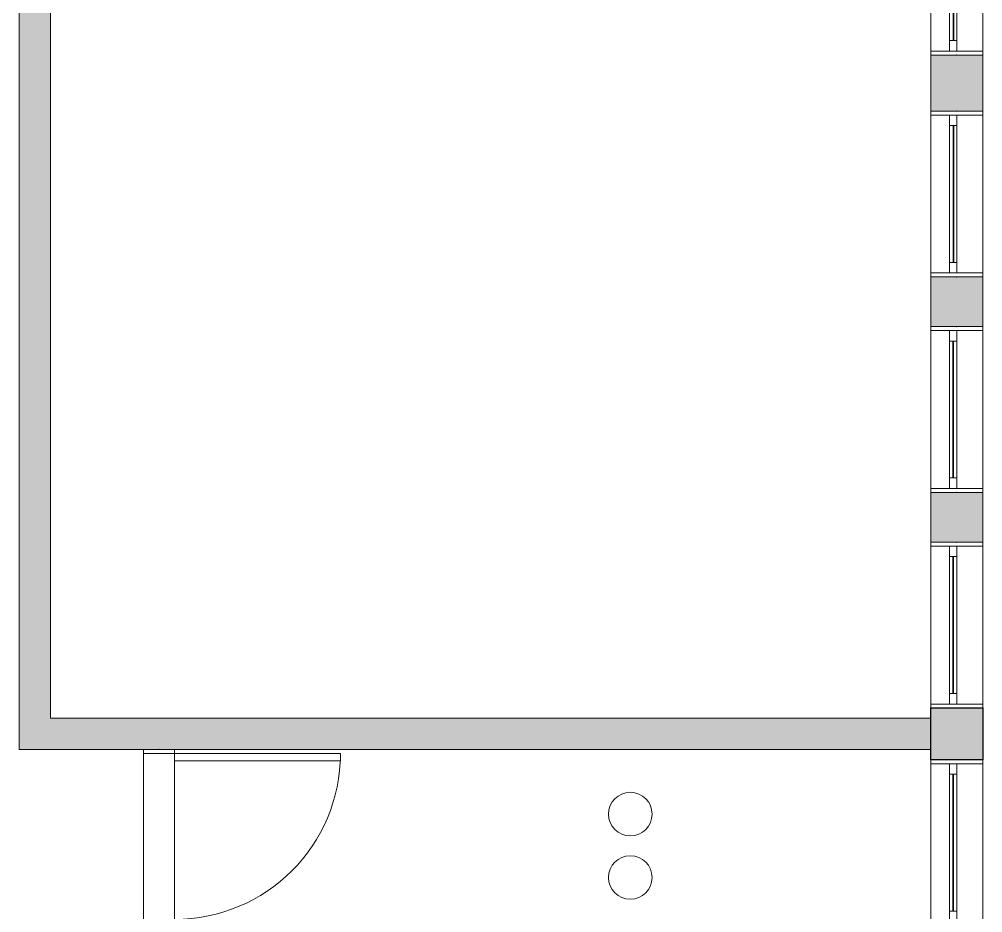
# Model space of a CAD drawing. Header units: metres. Extents: x 512 to 829, y -209 to 245.
# Drawn here: x 771.193 to 775.843, y -99.237 to -94.926 of the extents above; entities that cross this region are included whole.
import ezdxf

# ---------------------------------------------------------------- set-up
doc = ezdxf.new("R2010")
doc.units = ezdxf.units.M
doc.header["$LTSCALE"] = 0.508
doc.set_wipeout_variables(frame=1)
doc.header["$PDSIZE"] = -2
for name, color, linetype, lineweight in [('COVID-ADESIVO MESA A', 20, 'Continuous', 5), ('None', 7, 'Continuous', 5), ('NãoImprimir', 7, 'Continuous', 5), ('Peitoris', 2, 'Continuous', 5), ('Telhado-Princ', 7, 'Continuous', 5)]:
    doc.layers.add(name, color=color, linetype=linetype, lineweight=lineweight)

# ---------------------------------------------------------------- blocks, each defined once
blk = doc.blocks.new('Grupo-2048')
at = {"color": 7, "linetype": 'Continuous', "lineweight": 5}
for points in [[(-0.4, 0.125), (-0.38095, 0.125), (-0.38095, -0.125), (-0.4, -0.125)], [(0.38095, 0.125), (0.4, 0.125), (0.4, -0.125), (0.38095, -0.125)]]:
    blk.add_wipeout(points, dxfattribs=at).dxf.layer = 'None'
at = {"layer": 'None', "color": 7, "linetype": 'Continuous', "lineweight": 5}
for points in [[(-0.4, 0.125), (-0.38095, 0.125), (-0.38095, -0.125), (-0.4, -0.125)], [(0.38095, 0.125), (0.4, 0.125), (0.4, -0.125), (0.38095, -0.125)]]:
    blk.add_lwpolyline(points, close=True, dxfattribs=at)
blk = doc.blocks.new('Grupo-2049')
at = {"layer": 'None', "color": 7}
blk.add_blockref('Grupo-2048', (0, 0), dxfattribs=at)
at = {"layer": 'None', "color": 7, "linetype": 'Continuous', "lineweight": 5}
for p, q in [((-0.4, 0.125), (-0.38095, 0.125)), ((-0.38095, 0.125), (-0.38095, -0.125)), ((0.4, 0.125), (0.38095, 0.125)), ((0.38095, 0.125), (0.38095, -0.125)), ((-0.4, -0.125), (-0.38095, -0.125)), ((0.4, -0.125), (0.38095, -0.125))]:
    blk.add_line(p, q, dxfattribs=at)
blk = doc.blocks.new('Grupo-2050')
at = {"layer": 'None', "color": 7, "linetype": 'Continuous', "lineweight": 5}
for p, q in [((-0.38095, 0.034925), (-0.38095, 0)), ((0.38095, 0.034925), (0.38095, 0))]:
    blk.add_line(p, q, dxfattribs=at)
blk = doc.blocks.new('Grupo-2051')
at = {"color": 7, "linetype": 'Continuous', "lineweight": 5}
for points in [[(-0.38095, 0.034925), (-0.33015, 0.034925), (-0.33015, 0), (-0.38095, 0)], [(0.33015, 0.034925), (0.38095, 0.034925), (0.38095, 0), (0.33015, 0)]]:
    blk.add_wipeout(points, dxfattribs=at).dxf.layer = 'None'
at = {"layer": 'None', "color": 7, "linetype": 'Continuous', "lineweight": 5}
for points in [[(-0.38095, 0.034925), (-0.33015, 0.034925), (-0.33015, 0), (-0.38095, 0)], [(0.33015, 0.034925), (0.38095, 0.034925), (0.38095, 0), (0.33015, 0)]]:
    blk.add_lwpolyline(points, close=True, dxfattribs=at)
blk = doc.blocks.new('Grupo-2052')
at = {"layer": 'None', "color": 7}
blk.add_blockref('Grupo-2050', (0, 0), dxfattribs=at)
at = {"color": 7, "linetype": 'Continuous', "lineweight": 5}
blk.add_wipeout([(-0.33015, 0.034925), (0.33015, 0.034925), (0.33015, 0), (-0.33015, 0)], dxfattribs=at).dxf.layer = 'None'
at = {"layer": 'None', "color": 7, "linetype": 'Continuous', "lineweight": 5}
blk.add_lwpolyline([(-0.33015, 0.034925), (0.33015, 0.034925), (0.33015, 0), (-0.33015, 0)], close=True, dxfattribs=at)
at = {"layer": 'None', "color": 7}
blk.add_blockref('Grupo-2051', (0, 0), dxfattribs=at)
at = {"layer": 'None', "color": 7, "linetype": 'Continuous', "lineweight": 5}
for p, q in [((-0.38095, 0.034925), (-0.33015, 0.034925)), ((-0.38095, 0), (-0.33015, 0)), ((-0.33015, 0.034925), (-0.33015, 0)), ((0.38095, 0.034925), (0.33015, 0.034925)), ((0.33015, 0.034925), (0.33015, 0)), ((0.38095, 0), (0.33015, 0))]:
    blk.add_line(p, q, dxfattribs=at)
blk = doc.blocks.new('Grupo-2053')
at = {"color": 7, "linetype": 'Continuous', "lineweight": 9}
blk.add_wipeout([(-0.3301, 0.0181), (0.3301, 0.0181), (0.3301, 0.0168), (-0.3301, 0.0168)], dxfattribs=at).dxf.layer = 'None'
blk = doc.blocks.new('Grupo-2054')
at = {"layer": 'None', "color": 7}
blk.add_blockref('Grupo-2053', (0, 0), dxfattribs=at)
at = {"layer": 'None', "color": 7, "linetype": 'Continuous', "lineweight": 25}
for p, q in [((-0.3301, 0.0181), (0.3301, 0.0181)), ((-0.3301, 0.0168), (0.3301, 0.0168))]:
    blk.add_line(p, q, dxfattribs=at)
blk = doc.blocks.new('Grupo-2055')
at = {"layer": 'None', "color": 7, "linetype": 'Continuous', "lineweight": 20}
for p, q in [((0.4, 0.125), (-0.4, 0.125)), ((0.4, -0.125), (-0.4, -0.125))]:
    blk.add_line(p, q, dxfattribs=at)
blk = doc.blocks.new('Window (2D)-185')
at = {"color": 7, "linetype": 'Continuous', "lineweight": 5}
blk.add_wipeout([(-0.4, 0.125), (0.4, 0.125), (0.4, -0.125), (-0.4, -0.125)], dxfattribs=at).dxf.layer = 'None'
at = {"layer": 'None', "color": 7}
blk.add_blockref('Grupo-2049', (0, 0), dxfattribs=at)
at = {"layer": 'None', "color": 7, "linetype": 'Continuous', "lineweight": 5}
for p, q in [((-0.4, 0.125), (0.4, 0.125)), ((-0.4, -0.125), (0.4, -0.125))]:
    blk.add_line(p, q, dxfattribs=at)
at = {"layer": 'NãoImprimir', "linetype": 'Continuous'}
for p in [(-0.4, 0), (0.4, 0)]:
    blk.add_point(p, dxfattribs=at)
at = {"layer": 'Peitoris'}
blk.add_blockref('Grupo-2052', (0, 0), dxfattribs=at)
blk.add_blockref('Grupo-2054', (0, 0), dxfattribs=at)
at = {"layer": 'Telhado-Princ'}
blk.add_blockref('Grupo-2055', (0, 0), dxfattribs=at)
blk = doc.blocks.new('Grupo-2056')
at = {"color": 7, "linetype": 'Continuous', "lineweight": 5}
for points in [[(-0.4, 0.125), (-0.38095, 0.125), (-0.38095, -0.125), (-0.4, -0.125)], [(0.38095, 0.125), (0.4, 0.125), (0.4, -0.125), (0.38095, -0.125)]]:
    blk.add_wipeout(points, dxfattribs=at).dxf.layer = 'None'
at = {"layer": 'None', "color": 7, "linetype": 'Continuous', "lineweight": 5}
for points in [[(-0.4, 0.125), (-0.38095, 0.125), (-0.38095, -0.125), (-0.4, -0.125)], [(0.38095, 0.125), (0.4, 0.125), (0.4, -0.125), (0.38095, -0.125)]]:
    blk.add_lwpolyline(points, close=True, dxfattribs=at)
blk = doc.blocks.new('Grupo-2057')
at = {"layer": 'None', "color": 7}
blk.add_blockref('Grupo-2056', (0, 0), dxfattribs=at)
at = {"layer": 'None', "color": 7, "linetype": 'Continuous', "lineweight": 5}
for p, q in [((-0.4, 0.125), (-0.38095, 0.125)), ((-0.38095, 0.125), (-0.38095, -0.125)), ((0.4, 0.125), (0.38095, 0.125)), ((0.38095, 0.125), (0.38095, -0.125)), ((-0.4, -0.125), (-0.38095, -0.125)), ((0.4, -0.125), (0.38095, -0.125))]:
    blk.add_line(p, q, dxfattribs=at)
blk = doc.blocks.new('Grupo-2058')
at = {"layer": 'None', "color": 7, "linetype": 'Continuous', "lineweight": 5}
for p, q in [((-0.38095, 0.034925), (-0.38095, 0)), ((0.38095, 0.034925), (0.38095, 0))]:
    blk.add_line(p, q, dxfattribs=at)
blk = doc.blocks.new('Grupo-2059')
at = {"color": 7, "linetype": 'Continuous', "lineweight": 5}
for points in [[(-0.38095, 0.034925), (-0.33015, 0.034925), (-0.33015, 0), (-0.38095, 0)], [(0.33015, 0.034925), (0.38095, 0.034925), (0.38095, 0), (0.33015, 0)]]:
    blk.add_wipeout(points, dxfattribs=at).dxf.layer = 'None'
at = {"layer": 'None', "color": 7, "linetype": 'Continuous', "lineweight": 5}
for points in [[(-0.38095, 0.034925), (-0.33015, 0.034925), (-0.33015, 0), (-0.38095, 0)], [(0.33015, 0.034925), (0.38095, 0.034925), (0.38095, 0), (0.33015, 0)]]:
    blk.add_lwpolyline(points, close=True, dxfattribs=at)
blk = doc.blocks.new('Grupo-2060')
at = {"layer": 'None', "color": 7}
blk.add_blockref('Grupo-2058', (0, 0), dxfattribs=at)
at = {"color": 7, "linetype": 'Continuous', "lineweight": 5}
blk.add_wipeout([(-0.33015, 0.034925), (0.33015, 0.034925), (0.33015, 0), (-0.33015, 0)], dxfattribs=at).dxf.layer = 'None'
at = {"layer": 'None', "color": 7, "linetype": 'Continuous', "lineweight": 5}
blk.add_lwpolyline([(-0.33015, 0.034925), (0.33015, 0.034925), (0.33015, 0), (-0.33015, 0)], close=True, dxfattribs=at)
at = {"layer": 'None', "color": 7}
blk.add_blockref('Grupo-2059', (0, 0), dxfattribs=at)
at = {"layer": 'None', "color": 7, "linetype": 'Continuous', "lineweight": 5}
for p, q in [((-0.38095, 0.034925), (-0.33015, 0.034925)), ((-0.38095, 0), (-0.33015, 0)), ((-0.33015, 0.034925), (-0.33015, 0)), ((0.38095, 0.034925), (0.33015, 0.034925)), ((0.33015, 0.034925), (0.33015, 0)), ((0.38095, 0), (0.33015, 0))]:
    blk.add_line(p, q, dxfattribs=at)
blk = doc.blocks.new('Grupo-2061')
at = {"color": 7, "linetype": 'Continuous', "lineweight": 9}
blk.add_wipeout([(-0.3301, 0.0181), (0.3301, 0.0181), (0.3301, 0.0168), (-0.3301, 0.0168)], dxfattribs=at).dxf.layer = 'None'
blk = doc.blocks.new('Grupo-2062')
at = {"layer": 'None', "color": 7}
blk.add_blockref('Grupo-2061', (0, 0), dxfattribs=at)
at = {"layer": 'None', "color": 7, "linetype": 'Continuous', "lineweight": 25}
for p, q in [((-0.3301, 0.0181), (0.3301, 0.0181)), ((-0.3301, 0.0168), (0.3301, 0.0168))]:
    blk.add_line(p, q, dxfattribs=at)
blk = doc.blocks.new('Grupo-2063')
at = {"layer": 'None', "color": 7, "linetype": 'Continuous', "lineweight": 20}
for p, q in [((0.4, 0.125), (-0.4, 0.125)), ((0.4, -0.125), (-0.4, -0.125))]:
    blk.add_line(p, q, dxfattribs=at)
blk = doc.blocks.new('Window (2D)-186')
at = {"color": 7, "linetype": 'Continuous', "lineweight": 5}
blk.add_wipeout([(-0.4, 0.125), (0.4, 0.125), (0.4, -0.125), (-0.4, -0.125)], dxfattribs=at).dxf.layer = 'None'
at = {"layer": 'None', "color": 7}
blk.add_blockref('Grupo-2057', (0, 0), dxfattribs=at)
at = {"layer": 'None', "color": 7, "linetype": 'Continuous', "lineweight": 5}
for p, q in [((-0.4, 0.125), (0.4, 0.125)), ((-0.4, -0.125), (0.4, -0.125))]:
    blk.add_line(p, q, dxfattribs=at)
at = {"layer": 'NãoImprimir', "linetype": 'Continuous'}
for p in [(-0.4, 0), (0.4, 0)]:
    blk.add_point(p, dxfattribs=at)
at = {"layer": 'Peitoris'}
blk.add_blockref('Grupo-2060', (0, 0), dxfattribs=at)
blk.add_blockref('Grupo-2062', (0, 0), dxfattribs=at)
at = {"layer": 'Telhado-Princ'}
blk.add_blockref('Grupo-2063', (0, 0), dxfattribs=at)
blk = doc.blocks.new('Grupo-2064')
at = {"color": 7, "linetype": 'Continuous', "lineweight": 5}
for points in [[(-0.4, 0.125), (-0.38095, 0.125), (-0.38095, -0.125), (-0.4, -0.125)], [(0.38095, 0.125), (0.4, 0.125), (0.4, -0.125), (0.38095, -0.125)]]:
    blk.add_wipeout(points, dxfattribs=at).dxf.layer = 'None'
at = {"layer": 'None', "color": 7, "linetype": 'Continuous', "lineweight": 5}
for points in [[(-0.4, 0.125), (-0.38095, 0.125), (-0.38095, -0.125), (-0.4, -0.125)], [(0.38095, 0.125), (0.4, 0.125), (0.4, -0.125), (0.38095, -0.125)]]:
    blk.add_lwpolyline(points, close=True, dxfattribs=at)
blk = doc.blocks.new('Grupo-2065')
at = {"layer": 'None', "color": 7}
blk.add_blockref('Grupo-2064', (0, 0), dxfattribs=at)
at = {"layer": 'None', "color": 7, "linetype": 'Continuous', "lineweight": 5}
for p, q in [((-0.4, 0.125), (-0.38095, 0.125)), ((-0.38095, 0.125), (-0.38095, -0.125)), ((0.4, 0.125), (0.38095, 0.125)), ((0.38095, 0.125), (0.38095, -0.125)), ((-0.4, -0.125), (-0.38095, -0.125)), ((0.4, -0.125), (0.38095, -0.125))]:
    blk.add_line(p, q, dxfattribs=at)
blk = doc.blocks.new('Grupo-2066')
at = {"layer": 'None', "color": 7, "linetype": 'Continuous', "lineweight": 5}
for p, q in [((-0.38095, 0.034925), (-0.38095, 0)), ((0.38095, 0.034925), (0.38095, 0))]:
    blk.add_line(p, q, dxfattribs=at)
blk = doc.blocks.new('Grupo-2067')
at = {"color": 7, "linetype": 'Continuous', "lineweight": 5}
for points in [[(-0.38095, 0.034925), (-0.33015, 0.034925), (-0.33015, 0), (-0.38095, 0)], [(0.33015, 0.034925), (0.38095, 0.034925), (0.38095, 0), (0.33015, 0)]]:
    blk.add_wipeout(points, dxfattribs=at).dxf.layer = 'None'
at = {"layer": 'None', "color": 7, "linetype": 'Continuous', "lineweight": 5}
for points in [[(-0.38095, 0.034925), (-0.33015, 0.034925), (-0.33015, 0), (-0.38095, 0)], [(0.33015, 0.034925), (0.38095, 0.034925), (0.38095, 0), (0.33015, 0)]]:
    blk.add_lwpolyline(points, close=True, dxfattribs=at)
blk = doc.blocks.new('Grupo-2068')
at = {"layer": 'None', "color": 7}
blk.add_blockref('Grupo-2066', (0, 0), dxfattribs=at)
at = {"color": 7, "linetype": 'Continuous', "lineweight": 5}
blk.add_wipeout([(-0.33015, 0.034925), (0.33015, 0.034925), (0.33015, 0), (-0.33015, 0)], dxfattribs=at).dxf.layer = 'None'
at = {"layer": 'None', "color": 7, "linetype": 'Continuous', "lineweight": 5}
blk.add_lwpolyline([(-0.33015, 0.034925), (0.33015, 0.034925), (0.33015, 0), (-0.33015, 0)], close=True, dxfattribs=at)
at = {"layer": 'None', "color": 7}
blk.add_blockref('Grupo-2067', (0, 0), dxfattribs=at)
at = {"layer": 'None', "color": 7, "linetype": 'Continuous', "lineweight": 5}
for p, q in [((-0.38095, 0.034925), (-0.33015, 0.034925)), ((-0.38095, 0), (-0.33015, 0)), ((-0.33015, 0.034925), (-0.33015, 0)), ((0.38095, 0.034925), (0.33015, 0.034925)), ((0.33015, 0.034925), (0.33015, 0)), ((0.38095, 0), (0.33015, 0))]:
    blk.add_line(p, q, dxfattribs=at)
blk = doc.blocks.new('Grupo-2069')
at = {"color": 7, "linetype": 'Continuous', "lineweight": 9}
blk.add_wipeout([(-0.3301, 0.0181), (0.3301, 0.0181), (0.3301, 0.0168), (-0.3301, 0.0168)], dxfattribs=at).dxf.layer = 'None'
blk = doc.blocks.new('Grupo-2070')
at = {"layer": 'None', "color": 7}
blk.add_blockref('Grupo-2069', (0, 0), dxfattribs=at)
at = {"layer": 'None', "color": 7, "linetype": 'Continuous', "lineweight": 25}
for p, q in [((-0.3301, 0.0181), (0.3301, 0.0181)), ((-0.3301, 0.0168), (0.3301, 0.0168))]:
    blk.add_line(p, q, dxfattribs=at)
blk = doc.blocks.new('Grupo-2071')
at = {"layer": 'None', "color": 7, "linetype": 'Continuous', "lineweight": 20}
for p, q in [((0.4, 0.125), (-0.4, 0.125)), ((0.4, -0.125), (-0.4, -0.125))]:
    blk.add_line(p, q, dxfattribs=at)
blk = doc.blocks.new('Window (2D)-187')
at = {"color": 7, "linetype": 'Continuous', "lineweight": 5}
blk.add_wipeout([(-0.4, 0.125), (0.4, 0.125), (0.4, -0.125), (-0.4, -0.125)], dxfattribs=at).dxf.layer = 'None'
at = {"layer": 'None', "color": 7}
blk.add_blockref('Grupo-2065', (0, 0), dxfattribs=at)
at = {"layer": 'None', "color": 7, "linetype": 'Continuous', "lineweight": 5}
for p, q in [((-0.4, 0.125), (0.4, 0.125)), ((-0.4, -0.125), (0.4, -0.125))]:
    blk.add_line(p, q, dxfattribs=at)
at = {"layer": 'NãoImprimir', "linetype": 'Continuous'}
for p in [(-0.4, 0), (0.4, 0)]:
    blk.add_point(p, dxfattribs=at)
at = {"layer": 'Peitoris'}
blk.add_blockref('Grupo-2068', (0, 0), dxfattribs=at)
blk.add_blockref('Grupo-2070', (0, 0), dxfattribs=at)
at = {"layer": 'Telhado-Princ'}
blk.add_blockref('Grupo-2071', (0, 0), dxfattribs=at)
blk = doc.blocks.new('Grupo-2072')
at = {"color": 7, "linetype": 'Continuous', "lineweight": 5}
for points in [[(-0.4, 0.125), (-0.38095, 0.125), (-0.38095, -0.125), (-0.4, -0.125)], [(0.38095, 0.125), (0.4, 0.125), (0.4, -0.125), (0.38095, -0.125)]]:
    blk.add_wipeout(points, dxfattribs=at).dxf.layer = 'None'
at = {"layer": 'None', "color": 7, "linetype": 'Continuous', "lineweight": 5}
for points in [[(-0.4, 0.125), (-0.38095, 0.125), (-0.38095, -0.125), (-0.4, -0.125)], [(0.38095, 0.125), (0.4, 0.125), (0.4, -0.125), (0.38095, -0.125)]]:
    blk.add_lwpolyline(points, close=True, dxfattribs=at)
blk = doc.blocks.new('Grupo-2073')
at = {"layer": 'None', "color": 7}
blk.add_blockref('Grupo-2072', (0, 0), dxfattribs=at)
at = {"layer": 'None', "color": 7, "linetype": 'Continuous', "lineweight": 5}
for p, q in [((-0.4, 0.125), (-0.38095, 0.125)), ((-0.38095, 0.125), (-0.38095, -0.125)), ((0.4, 0.125), (0.38095, 0.125)), ((0.38095, 0.125), (0.38095, -0.125)), ((-0.4, -0.125), (-0.38095, -0.125)), ((0.4, -0.125), (0.38095, -0.125))]:
    blk.add_line(p, q, dxfattribs=at)
blk = doc.blocks.new('Grupo-2074')
at = {"layer": 'None', "color": 7, "linetype": 'Continuous', "lineweight": 5}
for p, q in [((-0.38095, 0.034925), (-0.38095, 0)), ((0.38095, 0.034925), (0.38095, 0))]:
    blk.add_line(p, q, dxfattribs=at)
blk = doc.blocks.new('Grupo-2075')
at = {"color": 7, "linetype": 'Continuous', "lineweight": 5}
for points in [[(-0.38095, 0.034925), (-0.33015, 0.034925), (-0.33015, 0), (-0.38095, 0)], [(0.33015, 0.034925), (0.38095, 0.034925), (0.38095, 0), (0.33015, 0)]]:
    blk.add_wipeout(points, dxfattribs=at).dxf.layer = 'None'
at = {"layer": 'None', "color": 7, "linetype": 'Continuous', "lineweight": 5}
for points in [[(-0.38095, 0.034925), (-0.33015, 0.034925), (-0.33015, 0), (-0.38095, 0)], [(0.33015, 0.034925), (0.38095, 0.034925), (0.38095, 0), (0.33015, 0)]]:
    blk.add_lwpolyline(points, close=True, dxfattribs=at)
blk = doc.blocks.new('Grupo-2076')
at = {"layer": 'None', "color": 7}
blk.add_blockref('Grupo-2074', (0, 0), dxfattribs=at)
at = {"color": 7, "linetype": 'Continuous', "lineweight": 5}
blk.add_wipeout([(-0.33015, 0.034925), (0.33015, 0.034925), (0.33015, 0), (-0.33015, 0)], dxfattribs=at).dxf.layer = 'None'
at = {"layer": 'None', "color": 7, "linetype": 'Continuous', "lineweight": 5}
blk.add_lwpolyline([(-0.33015, 0.034925), (0.33015, 0.034925), (0.33015, 0), (-0.33015, 0)], close=True, dxfattribs=at)
at = {"layer": 'None', "color": 7}
blk.add_blockref('Grupo-2075', (0, 0), dxfattribs=at)
at = {"layer": 'None', "color": 7, "linetype": 'Continuous', "lineweight": 5}
for p, q in [((-0.38095, 0.034925), (-0.33015, 0.034925)), ((-0.38095, 0), (-0.33015, 0)), ((-0.33015, 0.034925), (-0.33015, 0)), ((0.38095, 0.034925), (0.33015, 0.034925)), ((0.33015, 0.034925), (0.33015, 0)), ((0.38095, 0), (0.33015, 0))]:
    blk.add_line(p, q, dxfattribs=at)
blk = doc.blocks.new('Grupo-2077')
at = {"color": 7, "linetype": 'Continuous', "lineweight": 9}
blk.add_wipeout([(-0.3301, 0.0181), (0.3301, 0.0181), (0.3301, 0.0168), (-0.3301, 0.0168)], dxfattribs=at).dxf.layer = 'None'
blk = doc.blocks.new('Grupo-2078')
at = {"layer": 'None', "color": 7}
blk.add_blockref('Grupo-2077', (0, 0), dxfattribs=at)
at = {"layer": 'None', "color": 7, "linetype": 'Continuous', "lineweight": 25}
for p, q in [((-0.3301, 0.0181), (0.3301, 0.0181)), ((-0.3301, 0.0168), (0.3301, 0.0168))]:
    blk.add_line(p, q, dxfattribs=at)
blk = doc.blocks.new('Grupo-2079')
at = {"layer": 'None', "color": 7, "linetype": 'Continuous', "lineweight": 20}
for p, q in [((0.4, 0.125), (-0.4, 0.125)), ((0.4, -0.125), (-0.4, -0.125))]:
    blk.add_line(p, q, dxfattribs=at)
blk = doc.blocks.new('Window (2D)-188')
at = {"color": 7, "linetype": 'Continuous', "lineweight": 5}
blk.add_wipeout([(-0.4, 0.125), (0.4, 0.125), (0.4, -0.125), (-0.4, -0.125)], dxfattribs=at).dxf.layer = 'None'
at = {"layer": 'None', "color": 7}
blk.add_blockref('Grupo-2073', (0, 0), dxfattribs=at)
at = {"layer": 'None', "color": 7, "linetype": 'Continuous', "lineweight": 5}
for p, q in [((-0.4, 0.125), (0.4, 0.125)), ((-0.4, -0.125), (0.4, -0.125))]:
    blk.add_line(p, q, dxfattribs=at)
at = {"layer": 'NãoImprimir', "linetype": 'Continuous'}
for p in [(-0.4, 0), (0.4, 0)]:
    blk.add_point(p, dxfattribs=at)
at = {"layer": 'Peitoris'}
blk.add_blockref('Grupo-2076', (0, 0), dxfattribs=at)
blk.add_blockref('Grupo-2078', (0, 0), dxfattribs=at)
at = {"layer": 'Telhado-Princ'}
blk.add_blockref('Grupo-2079', (0, 0), dxfattribs=at)
blk = doc.blocks.new('Grupo-2080')
at = {"color": 7, "linetype": 'Continuous', "lineweight": 5}
for points in [[(-0.4, 0.125), (-0.38095, 0.125), (-0.38095, -0.125), (-0.4, -0.125)], [(0.38095, 0.125), (0.4, 0.125), (0.4, -0.125), (0.38095, -0.125)]]:
    blk.add_wipeout(points, dxfattribs=at).dxf.layer = 'None'
at = {"layer": 'None', "color": 7, "linetype": 'Continuous', "lineweight": 5}
for points in [[(-0.4, 0.125), (-0.38095, 0.125), (-0.38095, -0.125), (-0.4, -0.125)], [(0.38095, 0.125), (0.4, 0.125), (0.4, -0.125), (0.38095, -0.125)]]:
    blk.add_lwpolyline(points, close=True, dxfattribs=at)
blk = doc.blocks.new('Grupo-2081')
at = {"layer": 'None', "color": 7}
blk.add_blockref('Grupo-2080', (0, 0), dxfattribs=at)
at = {"layer": 'None', "color": 7, "linetype": 'Continuous', "lineweight": 5}
for p, q in [((-0.4, 0.125), (-0.38095, 0.125)), ((-0.38095, 0.125), (-0.38095, -0.125)), ((0.4, 0.125), (0.38095, 0.125)), ((0.38095, 0.125), (0.38095, -0.125)), ((-0.4, -0.125), (-0.38095, -0.125)), ((0.4, -0.125), (0.38095, -0.125))]:
    blk.add_line(p, q, dxfattribs=at)
blk = doc.blocks.new('Grupo-2082')
at = {"layer": 'None', "color": 7, "linetype": 'Continuous', "lineweight": 5}
for p, q in [((-0.38095, 0.034925), (-0.38095, 0)), ((0.38095, 0.034925), (0.38095, 0))]:
    blk.add_line(p, q, dxfattribs=at)
blk = doc.blocks.new('Grupo-2083')
at = {"color": 7, "linetype": 'Continuous', "lineweight": 5}
for points in [[(-0.38095, 0.034925), (-0.33015, 0.034925), (-0.33015, 0), (-0.38095, 0)], [(0.33015, 0.034925), (0.38095, 0.034925), (0.38095, 0), (0.33015, 0)]]:
    blk.add_wipeout(points, dxfattribs=at).dxf.layer = 'None'
at = {"layer": 'None', "color": 7, "linetype": 'Continuous', "lineweight": 5}
for points in [[(-0.38095, 0.034925), (-0.33015, 0.034925), (-0.33015, 0), (-0.38095, 0)], [(0.33015, 0.034925), (0.38095, 0.034925), (0.38095, 0), (0.33015, 0)]]:
    blk.add_lwpolyline(points, close=True, dxfattribs=at)
blk = doc.blocks.new('Grupo-2084')
at = {"layer": 'None', "color": 7}
blk.add_blockref('Grupo-2082', (0, 0), dxfattribs=at)
at = {"color": 7, "linetype": 'Continuous', "lineweight": 5}
blk.add_wipeout([(-0.33015, 0.034925), (0.33015, 0.034925), (0.33015, 0), (-0.33015, 0)], dxfattribs=at).dxf.layer = 'None'
at = {"layer": 'None', "color": 7, "linetype": 'Continuous', "lineweight": 5}
blk.add_lwpolyline([(-0.33015, 0.034925), (0.33015, 0.034925), (0.33015, 0), (-0.33015, 0)], close=True, dxfattribs=at)
at = {"layer": 'None', "color": 7}
blk.add_blockref('Grupo-2083', (0, 0), dxfattribs=at)
at = {"layer": 'None', "color": 7, "linetype": 'Continuous', "lineweight": 5}
for p, q in [((-0.38095, 0.034925), (-0.33015, 0.034925)), ((-0.38095, 0), (-0.33015, 0)), ((-0.33015, 0.034925), (-0.33015, 0)), ((0.38095, 0.034925), (0.33015, 0.034925)), ((0.33015, 0.034925), (0.33015, 0)), ((0.38095, 0), (0.33015, 0))]:
    blk.add_line(p, q, dxfattribs=at)
blk = doc.blocks.new('Grupo-2085')
at = {"color": 7, "linetype": 'Continuous', "lineweight": 9}
blk.add_wipeout([(-0.3301, 0.0181), (0.3301, 0.0181), (0.3301, 0.0168), (-0.3301, 0.0168)], dxfattribs=at).dxf.layer = 'None'
blk = doc.blocks.new('Grupo-2086')
at = {"layer": 'None', "color": 7}
blk.add_blockref('Grupo-2085', (0, 0), dxfattribs=at)
at = {"layer": 'None', "color": 7, "linetype": 'Continuous', "lineweight": 25}
for p, q in [((-0.3301, 0.0181), (0.3301, 0.0181)), ((-0.3301, 0.0168), (0.3301, 0.0168))]:
    blk.add_line(p, q, dxfattribs=at)
blk = doc.blocks.new('Grupo-2087')
at = {"layer": 'None', "color": 7, "linetype": 'Continuous', "lineweight": 20}
for p, q in [((0.4, 0.125), (-0.4, 0.125)), ((0.4, -0.125), (-0.4, -0.125))]:
    blk.add_line(p, q, dxfattribs=at)
blk = doc.blocks.new('Window (2D)-189')
at = {"color": 7, "linetype": 'Continuous', "lineweight": 5}
blk.add_wipeout([(-0.4, 0.125), (0.4, 0.125), (0.4, -0.125), (-0.4, -0.125)], dxfattribs=at).dxf.layer = 'None'
at = {"layer": 'None', "color": 7}
blk.add_blockref('Grupo-2081', (0, 0), dxfattribs=at)
at = {"layer": 'None', "color": 7, "linetype": 'Continuous', "lineweight": 5}
for p, q in [((-0.4, 0.125), (0.4, 0.125)), ((-0.4, -0.125), (0.4, -0.125))]:
    blk.add_line(p, q, dxfattribs=at)
at = {"layer": 'NãoImprimir', "linetype": 'Continuous'}
for p in [(-0.4, 0), (0.4, 0)]:
    blk.add_point(p, dxfattribs=at)
at = {"layer": 'Peitoris'}
blk.add_blockref('Grupo-2084', (0, 0), dxfattribs=at)
blk.add_blockref('Grupo-2086', (0, 0), dxfattribs=at)
at = {"layer": 'Telhado-Princ'}
blk.add_blockref('Grupo-2087', (0, 0), dxfattribs=at)
blk = doc.blocks.new('Grupo-2212')
at = {"layer": 'None', "color": 7, "linetype": 'Continuous', "lineweight": 5}
for p, q in [((-0.42, 0.075), (-0.42, -0.075)), ((0.42, 0.075), (0.42, -0.075))]:
    blk.add_line(p, q, dxfattribs=at)
blk = doc.blocks.new('Grupo-2213')
at = {"color": 7, "linetype": 'Continuous', "lineweight": 5}
for points in [[(-0.42, 0.075), (-0.4, 0.075), (-0.4, -0.075), (-0.42, -0.075)], [(0.4, 0.075), (0.42, 0.075), (0.42, -0.075), (0.4, -0.075)]]:
    blk.add_wipeout(points, dxfattribs=at).dxf.layer = 'None'
at = {"layer": 'None', "color": 7, "linetype": 'Continuous', "lineweight": 5}
for points in [[(-0.42, 0.075), (-0.4, 0.075), (-0.4, -0.075), (-0.42, -0.075)], [(0.4, 0.075), (0.42, 0.075), (0.42, -0.075), (0.4, -0.075)]]:
    blk.add_lwpolyline(points, close=True, dxfattribs=at)
blk = doc.blocks.new('Grupo-2214')
at = {"layer": 'None', "color": 7}
blk.add_blockref('Grupo-2212', (0, 0), dxfattribs=at)
blk.add_blockref('Grupo-2213', (0, 0), dxfattribs=at)
at = {"layer": 'None', "color": 7, "linetype": 'Continuous', "lineweight": 5}
for p, q in [((-0.42, 0.075), (-0.4, 0.075)), ((-0.4, 0.075), (-0.4, -0.075)), ((0.42, 0.075), (0.4, 0.075)), ((0.4, 0.075), (0.4, -0.075)), ((-0.42, -0.075), (-0.4, -0.075)), ((0.42, -0.075), (0.4, -0.075))]:
    blk.add_line(p, q, dxfattribs=at)
blk = doc.blocks.new('Grupo-2215')
at = {"layer": 'None', "color": 7, "linetype": 'Continuous', "lineweight": 5}
blk.add_arc((-0.4, 0.075), 0.8, 0, 90, dxfattribs=at)
blk = doc.blocks.new('Grupo-2216')
at = {"color": 7, "linetype": 'Continuous', "lineweight": 5}
blk.add_wipeout([(-0.4, 0.075), (-0.4, 0.875), (-0.365, 0.875), (-0.365, 0.075)], dxfattribs=at).dxf.layer = 'None'
at = {"layer": 'None', "color": 7, "linetype": 'Continuous', "lineweight": 5}
blk.add_lwpolyline([(-0.4, 0.075), (-0.4, 0.875), (-0.365, 0.875), (-0.365, 0.075)], close=True, dxfattribs=at)
blk = doc.blocks.new('Grupo-2217')
at = {"layer": 'None', "color": 7}
blk.add_blockref('Grupo-2216', (0, 0), dxfattribs=at)
at = {"layer": 'None', "color": 7, "linetype": 'Continuous', "lineweight": 5}
for p, q in [((-0.4, 0.075), (-0.4, 0.875)), ((-0.4, 0.875), (-0.365, 0.875)), ((-0.365, 0.075), (-0.365, 0.875)), ((-0.4, 0.075), (-0.365, 0.075))]:
    blk.add_line(p, q, dxfattribs=at)
blk = doc.blocks.new('Grupo-2218')
at = {"layer": 'Peitoris', "color": 7}
blk.add_blockref('Grupo-2217', (0, 0), dxfattribs=at)
blk = doc.blocks.new('Grupo-2219')
at = {"layer": 'None', "color": 7, "linetype": 'Continuous', "lineweight": 5}
for p, q in [((0.42, 0.075), (-0.42, 0.075)), ((0.42, -0.075), (-0.42, -0.075))]:
    blk.add_line(p, q, dxfattribs=at)
blk = doc.blocks.new('Door (2D)-69')
at = {"layer": 'None', "color": 7}
blk.add_blockref('Grupo-2214', (0, 0), dxfattribs=at)
at = {"layer": 'NãoImprimir', "color": 7, "linetype": 'Continuous', "lineweight": 5}
for p in [(-0.42, 0), (0.42, 0)]:
    blk.add_point(p, dxfattribs=at)
at = {"layer": 'Peitoris', "color": 7}
blk.add_blockref('Grupo-2215', (0, 0), dxfattribs=at)
at = {"layer": 'None', "color": 7}
blk.add_blockref('Grupo-2218', (0, 0), dxfattribs=at)
at = {"layer": 'Telhado-Princ', "color": 7}
blk.add_blockref('Grupo-2219', (0, 0), dxfattribs=at)
blk = doc.blocks.new('Grupo-2260')
at = {"layer": 'None', "linetype": 'Continuous', "lineweight": 0}
blk.add_hatch(color=255, dxfattribs=at).paths.add_polyline_path([(58.8163, 0.5225), (58.8163, 0.7725), (59.0663, 0.7725), (59.0663, 0.5225)])
at = {"layer": 'None', "color": 7, "linetype": 'Continuous', "lineweight": 25}
blk.add_lwpolyline([(58.8163, 0.5225), (58.8163, 0.7725), (59.0663, 0.7725), (59.0663, 0.5225)], close=True, dxfattribs=at)

msp = doc.modelspace()

# ---------------------------------------------------------------- linework, layer by layer
at = {"layer": 'COVID-ADESIVO MESA A'}
for centre in [(774.1422, -98.7612), (774.1422, -99.0672)]:
    msp.add_circle(centre, 0.105, dxfattribs=at)
at = {"layer": 'None', "color": 7, "linetype": 'Continuous', "lineweight": 18}
for p, q in [((771.1931, -98.4492), (771.1931, -90.8892)), ((771.3431, -98.2992), (771.3431, -90.8892)), ((775.5931, -95.3692), (775.5931, -95.0992)), ((775.8431, -95.3692), (775.8431, -95.0992)), ((775.5931, -96.4092), (775.5931, -96.1692)), ((775.8431, -96.4092), (775.8431, -96.1692)), ((775.5931, -97.4492), (775.5931, -97.2092)), ((775.8431, -97.4492), (775.8431, -97.2092)), ((775.5931, -98.4992), (775.5931, -98.2492)), ((775.8431, -98.4992), (775.8431, -98.2492)), ((771.3431, -98.2992), (775.5931, -98.2992)), ((771.1931, -98.4492), (771.7931, -98.4492)), ((771.9431, -98.4492), (775.5921, -98.4492))]:
    msp.add_line(p, q, dxfattribs=at)
at = {"layer": 'None', "color": 250, "linetype": 'Continuous'}
for points in [[(771.3431, -98.2992), (771.1931, -98.4492), (771.3431, -90.8892), (771.1931, -90.8892)], [(775.8431, -95.3692), (775.5931, -95.3692), (775.8431, -95.0992), (775.5931, -95.0992)], [(775.8431, -96.4092), (775.5931, -96.4092), (775.8431, -96.1692), (775.5931, -96.1692)], [(775.8431, -97.4492), (775.5931, -97.4492), (775.8431, -97.2092), (775.5931, -97.2092)], [(775.8431, -98.4992), (775.5931, -98.4992), (775.8431, -98.2492), (775.5931, -98.2492)], [(771.1931, -98.4492), (771.3431, -98.2992), (775.5931, -98.4492), (775.5931, -98.2992)], [(771.7931, -98.4492), (771.9431, -98.4492), (771.7931, -98.4492), (771.9431, -98.4492)]]:
    msp.add_solid(points, dxfattribs=at)

# ---------------------------------------------------------------- next in the draw order: block references
at = {"layer": 'None', "color": 7, "xscale": -1, "rotation": 90}
for name, p in [('Window (2D)-185', (775.7181, -94.6992)), ('Window (2D)-186', (775.7181, -95.7692))]:
    msp.add_blockref(name, p, dxfattribs=at)
at = {"layer": 'None', "color": 7}
for name, p, rotation in [('Window (2D)-187', (775.7181, -96.8092), 90), ('Window (2D)-188', (775.7181, -97.8492), 90), ('Door (2D)-69', (771.8681, -98.8692), 270), ('Window (2D)-189', (775.7181, -98.8992), 90)]:
    msp.add_blockref(name, p, dxfattribs=dict(at, rotation=rotation))

# ---------------------------------------------------------------- next in the draw order: block references
msp.add_blockref('Grupo-2260', (716.7769, -99.0216), dxfattribs=at)

doc.saveas('drawing.dxf')
